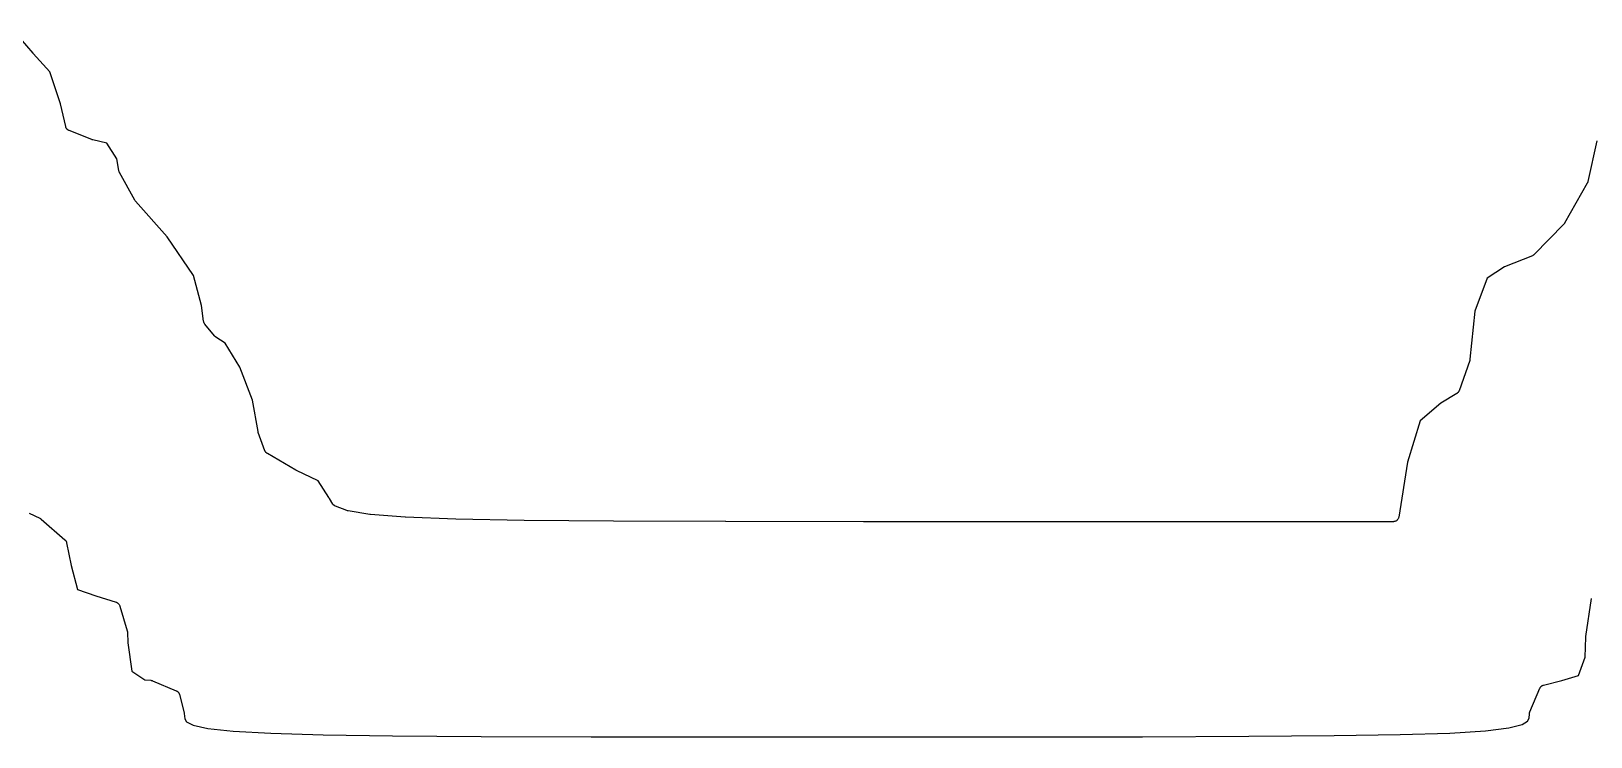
# Model space of a CAD drawing. Extents: x 87.5 to 141.1, y -115.5 to -63.3.
# Drawn here: x 92.171 to 93.573, y -71.153 to -70.519 of the extents above; entities that cross this region are included whole.
import ezdxf

# ---------------------------------------------------------------- set-up
doc = ezdxf.new("R2010")
doc.units = 0
doc.header["$MEASUREMENT"] = 0
doc.layers.add('BLACK', color=7, linetype='CONTINUOUS')

msp = doc.modelspace()

# ---------------------------------------------------------------- linework, layer by layer
at = {"layer": 'BLACK', "linetype": 'CONTINUOUS'}
for p, q in [((92.1728, -70.539), (92.1558, -70.5192)), ((92.1728, -70.5391), (92.1728, -70.539)), ((92.1729, -70.5391), (92.1728, -70.5391)), ((92.1728, -70.5391), (92.1728, -70.5391)), ((92.1878, -70.5558), (92.1729, -70.5391)), ((92.1972, -70.5844), (92.1878, -70.5558)), ((92.202, -70.6049), (92.1972, -70.5844)), ((92.2021, -70.6053), (92.202, -70.6049)), ((92.2022, -70.6057), (92.2021, -70.6053)), ((92.2023, -70.6058), (92.2022, -70.6057)), ((92.2023, -70.6059), (92.2023, -70.6058)), ((92.2025, -70.6062), (92.2023, -70.6059)), ((92.2027, -70.6066), (92.2025, -70.6062)), ((92.2028, -70.6067), (92.2027, -70.6066)), ((92.2027, -70.6066), (92.2027, -70.6066)), ((92.2031, -70.607), (92.2028, -70.6067)), ((92.2033, -70.6073), (92.2031, -70.607)), ((92.2034, -70.6074), (92.2033, -70.6073)), ((92.2038, -70.6077), (92.2034, -70.6074)), ((92.2034, -70.6074), (92.2034, -70.6074)), ((92.2041, -70.608), (92.2038, -70.6077)), ((92.2042, -70.608), (92.2041, -70.608)), ((92.2041, -70.608), (92.2041, -70.608)), ((92.2046, -70.6082), (92.2042, -70.608)), ((92.2049, -70.6084), (92.2046, -70.6082)), ((92.205, -70.6084), (92.2049, -70.6084)), ((92.2255, -70.6166), (92.205, -70.6084)), ((92.2259, -70.6167), (92.2255, -70.6166)), ((92.2262, -70.6169), (92.2259, -70.6167)), ((92.2263, -70.6169), (92.2262, -70.6169)), ((92.2391, -70.6199), (92.2263, -70.6169)), ((92.248, -70.6338), (92.2391, -70.6199)), ((93.5785, -70.6176), (93.5704, -70.6543)), ((92.2498, -70.6444), (92.248, -70.6338)), ((92.2499, -70.6447), (92.2498, -70.6444)), ((92.25, -70.6451), (92.2499, -70.6447)), ((92.25, -70.6452), (92.25, -70.6451)), ((92.2501, -70.6454), (92.25, -70.6452)), ((92.2502, -70.6457), (92.2501, -70.6454)), ((92.2504, -70.646), (92.2502, -70.6457)), ((92.2643, -70.6711), (92.2504, -70.646)), ((92.2504, -70.646), (92.2504, -70.646)), ((93.5699, -70.6557), (93.5495, -70.6917)), ((93.5701, -70.6553), (93.5699, -70.6555)), ((93.5699, -70.6555), (93.5699, -70.6557)), ((93.5703, -70.6548), (93.5701, -70.6551)), ((93.5701, -70.6551), (93.5701, -70.6553)), ((93.5704, -70.6544), (93.5703, -70.6546)), ((93.5703, -70.6546), (93.5703, -70.6548)), ((93.5704, -70.6543), (93.5704, -70.6544)), ((92.2646, -70.6715), (92.2643, -70.6711)), ((92.2643, -70.6711), (92.2643, -70.6711)), ((92.2643, -70.6711), (92.2643, -70.6711)), ((92.2649, -70.6719), (92.2646, -70.6715)), ((92.2649, -70.672), (92.2649, -70.6719)), ((92.2649, -70.6719), (92.2649, -70.6719)), ((92.2649, -70.6719), (92.2649, -70.6719)), ((92.2933, -70.7038), (92.2649, -70.672)), ((92.3169, -70.7386), (92.2933, -70.7038)), ((93.5488, -70.6927), (93.5222, -70.7198)), ((93.5489, -70.6925), (93.5488, -70.6926)), ((93.5488, -70.6926), (93.5488, -70.6927)), ((93.5492, -70.6923), (93.5489, -70.6925)), ((93.5494, -70.692), (93.5492, -70.6923)), ((93.5495, -70.6918), (93.5494, -70.6919)), ((93.5494, -70.6919), (93.5494, -70.692)), ((93.5495, -70.6917), (93.5495, -70.6918)), ((93.4955, -70.7308), (93.4799, -70.7412)), ((93.5205, -70.7209), (93.4955, -70.7308)), ((93.5206, -70.7209), (93.5205, -70.7209)), ((93.5205, -70.7209), (93.5205, -70.7209)), ((93.521, -70.7207), (93.5206, -70.7209)), ((93.5213, -70.7205), (93.521, -70.7207)), ((93.5214, -70.7205), (93.5213, -70.7205)), ((93.5218, -70.7202), (93.5214, -70.7205)), ((93.5214, -70.7205), (93.5214, -70.7205)), ((93.5221, -70.7199), (93.5218, -70.7202)), ((93.5222, -70.7198), (93.5221, -70.7199)), ((93.5221, -70.7199), (93.5221, -70.7199)), ((93.5222, -70.7198), (93.5222, -70.7198)), ((92.3241, -70.7655), (92.3169, -70.7386)), ((93.4799, -70.7412), (93.4688, -70.7706)), ((92.326, -70.7798), (92.3241, -70.7655)), ((93.4688, -70.7706), (93.4644, -70.8137)), ((92.3261, -70.7802), (92.326, -70.7798)), ((92.3262, -70.7805), (92.3261, -70.7802)), ((92.3262, -70.7807), (92.3262, -70.7805)), ((92.3262, -70.7808), (92.3262, -70.7807)), ((92.3264, -70.7811), (92.3262, -70.7808)), ((92.3265, -70.7814), (92.3264, -70.7811)), ((92.3266, -70.7815), (92.3265, -70.7814)), ((92.3267, -70.7817), (92.3266, -70.7815)), ((92.3269, -70.7819), (92.3267, -70.7817)), ((92.3271, -70.7823), (92.3269, -70.7819)), ((92.3358, -70.793), (92.3271, -70.7823)), ((92.3271, -70.7823), (92.3271, -70.7823)), ((92.336, -70.7931), (92.3358, -70.793)), ((92.3361, -70.7933), (92.336, -70.7931)), ((92.3363, -70.7935), (92.3361, -70.7933)), ((92.3365, -70.7937), (92.3363, -70.7935)), ((92.3367, -70.7938), (92.3365, -70.7937)), ((92.3369, -70.7939), (92.3367, -70.7938)), ((92.3369, -70.794), (92.3369, -70.7939)), ((92.3453, -70.7995), (92.3369, -70.794)), ((92.3586, -70.821), (92.3453, -70.7995)), ((93.4642, -70.8149), (93.4546, -70.8422)), ((93.4643, -70.8143), (93.4642, -70.8147)), ((93.4642, -70.8147), (93.4642, -70.8148)), ((93.4642, -70.8148), (93.4642, -70.8149)), ((93.4644, -70.8139), (93.4643, -70.8143)), ((93.4644, -70.8137), (93.4644, -70.8138)), ((93.4644, -70.8138), (93.4644, -70.8139)), ((93.4644, -70.8139), (93.4644, -70.8139)), ((92.37, -70.8507), (92.3586, -70.821)), ((93.4525, -70.8448), (93.4383, -70.8533)), ((93.4527, -70.8447), (93.4525, -70.8448)), ((93.4529, -70.8446), (93.4527, -70.8447)), ((93.453, -70.8444), (93.4529, -70.8446)), ((93.4532, -70.8442), (93.453, -70.8444)), ((93.4534, -70.8441), (93.4532, -70.8442)), ((93.4536, -70.8439), (93.4534, -70.8441)), ((93.4537, -70.8437), (93.4536, -70.8439)), ((93.4539, -70.8435), (93.4537, -70.8437)), ((93.454, -70.8433), (93.4539, -70.8435)), ((93.4542, -70.8431), (93.454, -70.8433)), ((93.4543, -70.8429), (93.4542, -70.8431)), ((93.4544, -70.8427), (93.4543, -70.8429)), ((93.4545, -70.8425), (93.4544, -70.8427)), ((93.4546, -70.8422), (93.4545, -70.8425)), ((93.4546, -70.8422), (93.4546, -70.8422)), ((92.3749, -70.8788), (92.37, -70.8507)), ((93.4383, -70.8533), (93.4196, -70.8692)), ((93.4196, -70.8692), (93.4083, -70.9063)), ((92.375, -70.8792), (92.3749, -70.8788)), ((92.3751, -70.8796), (92.375, -70.8792)), ((92.3751, -70.8797), (92.3751, -70.8796)), ((92.3751, -70.8796), (92.3751, -70.8796)), ((92.3811, -70.8961), (92.3751, -70.8797)), ((92.3751, -70.8797), (92.3751, -70.8797)), ((92.3751, -70.8797), (92.3751, -70.8797)), ((92.3812, -70.8963), (92.3811, -70.8961)), ((92.3813, -70.8965), (92.3812, -70.8963)), ((92.3814, -70.8967), (92.3813, -70.8965)), ((92.3815, -70.897), (92.3814, -70.8967)), ((92.3817, -70.8972), (92.3815, -70.897)), ((92.3818, -70.8974), (92.3817, -70.8972)), ((92.382, -70.8976), (92.3818, -70.8974)), ((92.3821, -70.8978), (92.382, -70.8976)), ((92.3823, -70.8979), (92.3821, -70.8978)), ((92.3825, -70.8981), (92.3823, -70.8979)), ((92.3827, -70.8982), (92.3825, -70.8981)), ((92.3829, -70.8984), (92.3827, -70.8982)), ((92.3831, -70.8985), (92.3829, -70.8984)), ((92.3833, -70.8987), (92.3831, -70.8985)), ((92.409, -70.9136), (92.3833, -70.8987)), ((92.3833, -70.8987), (92.3833, -70.8987)), ((92.4092, -70.9137), (92.409, -70.9136)), ((92.4093, -70.9138), (92.4092, -70.9137)), ((92.4094, -70.9138), (92.4093, -70.9138)), ((92.429, -70.9232), (92.4094, -70.9138)), ((93.4083, -70.9063), (93.4004, -70.9557)), ((92.4386, -70.938), (92.429, -70.9232)), ((92.4386, -70.9382), (92.4386, -70.938)), ((92.4387, -70.9383), (92.4386, -70.9382)), ((92.4387, -70.9385), (92.4387, -70.9383)), ((92.4389, -70.9388), (92.4387, -70.9385)), ((92.4391, -70.9391), (92.4389, -70.9388)), ((92.4422, -70.944), (92.4391, -70.9391)), ((92.4391, -70.9391), (92.4391, -70.9391)), ((92.1692, -70.9522), (92.1787, -70.9567)), ((92.1787, -70.9567), (92.1788, -70.9568)), ((92.1788, -70.9568), (92.1789, -70.9568)), ((92.1789, -70.9568), (92.1791, -70.9569)), ((92.1791, -70.9569), (92.1794, -70.9571)), ((92.1794, -70.9571), (92.1796, -70.9573)), ((92.1796, -70.9573), (92.1798, -70.9574)), ((92.1798, -70.9574), (92.1799, -70.9575)), ((92.1799, -70.9575), (92.2012, -70.9761)), ((92.4423, -70.944), (92.4422, -70.944)), ((92.4423, -70.9441), (92.4423, -70.944)), ((92.4426, -70.9444), (92.4423, -70.9441)), ((92.4428, -70.9447), (92.4426, -70.9444)), ((92.4429, -70.9448), (92.4428, -70.9447)), ((92.4429, -70.9449), (92.4429, -70.9448)), ((92.4433, -70.9451), (92.4429, -70.9449)), ((92.4436, -70.9454), (92.4433, -70.9451)), ((92.4437, -70.9455), (92.4436, -70.9454)), ((92.4436, -70.9454), (92.4436, -70.9454)), ((92.4441, -70.9457), (92.4437, -70.9455)), ((92.4444, -70.9459), (92.4441, -70.9457)), ((92.4445, -70.9459), (92.4444, -70.9459)), ((92.4446, -70.9459), (92.4445, -70.9459)), ((92.4548, -70.9499), (92.4446, -70.9459)), ((92.4446, -70.9459), (92.4446, -70.9459)), ((92.4553, -70.95), (92.4548, -70.9499)), ((92.4548, -70.9499), (92.4548, -70.9499)), ((92.4558, -70.9501), (92.4553, -70.95)), ((92.4559, -70.9501), (92.4558, -70.9501)), ((92.4558, -70.9501), (92.4558, -70.9501)), ((92.4755, -70.9533), (92.4559, -70.9501)), ((92.4756, -70.9533), (92.4755, -70.9533)), ((92.4758, -70.9533), (92.4756, -70.9533)), ((92.4759, -70.9533), (92.4758, -70.9533)), ((92.5072, -70.9557), (92.4759, -70.9533)), ((92.5073, -70.9557), (92.5072, -70.9557)), ((92.5072, -70.9557), (92.5072, -70.9557)), ((92.5074, -70.9557), (92.5073, -70.9557)), ((92.5527, -70.9575), (92.5074, -70.9557)), ((92.5528, -70.9575), (92.5527, -70.9575)), ((92.5527, -70.9575), (92.5527, -70.9575)), ((92.5527, -70.9575), (92.5527, -70.9575)), ((92.6143, -70.9587), (92.5528, -70.9575)), ((93.3996, -70.9577), (93.3994, -70.958)), ((93.3997, -70.9576), (93.3996, -70.9577)), ((93.3999, -70.9572), (93.3997, -70.9576)), ((93.3997, -70.9576), (93.3997, -70.9576)), ((93.4001, -70.9568), (93.3999, -70.9572)), ((93.4002, -70.9567), (93.4001, -70.9568)), ((93.4001, -70.9568), (93.4001, -70.9568)), ((93.4003, -70.9563), (93.4002, -70.9567)), ((93.4004, -70.9559), (93.4003, -70.9563)), ((93.4004, -70.9557), (93.4004, -70.9558)), ((93.4004, -70.9558), (93.4004, -70.9558)), ((93.4004, -70.9558), (93.4004, -70.9559)), ((92.6944, -70.9594), (92.6143, -70.9587)), ((92.6143, -70.9587), (92.6143, -70.9587)), ((92.6143, -70.9587), (92.6143, -70.9587)), ((92.6945, -70.9594), (92.6944, -70.9594)), ((92.7953, -70.9598), (92.6945, -70.9594)), ((92.7954, -70.9598), (92.7953, -70.9598)), ((92.9193, -70.9599), (92.7954, -70.9598)), ((93.3955, -70.9599), (92.9193, -70.9599)), ((93.3956, -70.9599), (93.3955, -70.9599)), ((93.396, -70.9598), (93.3956, -70.9599)), ((93.3956, -70.9599), (93.3956, -70.9599)), ((93.3965, -70.9598), (93.396, -70.9598)), ((93.3966, -70.9598), (93.3965, -70.9598)), ((93.3965, -70.9598), (93.3965, -70.9598)), ((93.397, -70.9596), (93.3966, -70.9598)), ((93.3974, -70.9595), (93.397, -70.9596)), ((93.3975, -70.9595), (93.3974, -70.9595)), ((93.3979, -70.9593), (93.3975, -70.9595)), ((93.3975, -70.9595), (93.3975, -70.9595)), ((93.3983, -70.9591), (93.3979, -70.9593)), ((93.3984, -70.959), (93.3983, -70.959)), ((93.3983, -70.959), (93.3983, -70.9591)), ((93.3987, -70.9587), (93.3984, -70.959)), ((93.399, -70.9584), (93.3987, -70.9587)), ((93.3991, -70.9584), (93.399, -70.9584)), ((93.3994, -70.958), (93.3991, -70.9583)), ((93.3991, -70.9583), (93.3991, -70.9584)), ((92.2012, -70.9761), (92.2013, -70.9762)), ((92.2013, -70.9762), (92.2014, -70.9763)), ((92.2014, -70.9763), (92.2015, -70.9764)), ((92.2015, -70.9764), (92.2017, -70.9766)), ((92.2017, -70.9766), (92.2019, -70.9769)), ((92.2019, -70.9769), (92.202, -70.977)), ((92.202, -70.977), (92.2021, -70.9771)), ((92.2021, -70.9771), (92.2023, -70.9774)), ((92.2023, -70.9774), (92.2025, -70.9777)), ((92.2025, -70.9777), (92.2025, -70.9779)), ((92.2025, -70.9779), (92.2026, -70.978)), ((92.2026, -70.978), (92.2027, -70.9783)), ((92.2027, -70.9783), (92.2028, -70.9787)), ((92.2028, -70.9787), (92.2028, -70.9788)), ((92.2028, -70.9788), (92.2028, -70.9789)), ((92.2028, -70.9789), (92.2069, -70.9991)), ((92.2069, -70.9991), (92.2125, -71.0208)), ((92.2125, -71.0208), (92.229, -71.0264)), ((92.229, -71.0264), (92.2475, -71.0323)), ((92.2475, -71.0323), (92.2475, -71.0323)), ((92.2475, -71.0323), (92.2475, -71.0323)), ((92.2475, -71.0323), (92.2475, -71.0323)), ((92.2475, -71.0323), (92.2476, -71.0323)), ((92.2476, -71.0323), (92.248, -71.0325)), ((92.248, -71.0325), (92.2484, -71.0327)), ((92.2484, -71.0327), (92.2484, -71.0327)), ((92.2484, -71.0327), (92.2485, -71.0327)), ((92.2485, -71.0327), (92.2488, -71.033)), ((92.2488, -71.033), (92.2492, -71.0333)), ((92.2492, -71.0333), (92.2492, -71.0333)), ((92.2492, -71.0333), (92.2493, -71.0333)), ((92.2493, -71.0333), (92.2496, -71.0336)), ((92.2496, -71.0336), (92.2499, -71.034)), ((92.2499, -71.034), (92.2499, -71.034)), ((92.2499, -71.034), (92.2499, -71.034)), ((92.2499, -71.034), (92.2502, -71.0344)), ((92.2502, -71.0344), (92.2504, -71.0348)), ((92.2504, -71.0348), (92.2504, -71.0348)), ((92.2504, -71.0348), (92.2505, -71.0349)), ((92.2505, -71.0349), (92.2506, -71.0353)), ((92.2506, -71.0353), (92.2508, -71.0357)), ((92.2508, -71.0357), (92.2573, -71.058)), ((93.5687, -71.063), (93.5736, -71.0288)), ((92.2573, -71.058), (92.2574, -71.058)), ((92.2574, -71.058), (92.2574, -71.0581)), ((92.2574, -71.0581), (92.2574, -71.0583)), ((92.2574, -71.0583), (92.2575, -71.0586)), ((92.2575, -71.0586), (92.2575, -71.059)), ((92.2575, -71.059), (92.2575, -71.0591)), ((92.2575, -71.0591), (92.2575, -71.0592)), ((92.2575, -71.0592), (92.2578, -71.0688)), ((92.2578, -71.0688), (92.2614, -71.0942)), ((93.5679, -71.0815), (93.5686, -71.0635)), ((93.5686, -71.0632), (93.5687, -71.063)), ((93.5686, -71.0634), (93.5686, -71.0632)), ((93.5686, -71.0635), (93.5686, -71.0634)), ((93.562, -71.0981), (93.5679, -71.0815)), ((92.2614, -71.0942), (92.2733, -71.102)), ((92.2733, -71.102), (92.2785, -71.1023)), ((92.2785, -71.1023), (92.2786, -71.1023)), ((92.2786, -71.1023), (92.2789, -71.1024)), ((92.2789, -71.1024), (92.2792, -71.1024)), ((92.2792, -71.1024), (92.2794, -71.1025)), ((92.2794, -71.1025), (92.2795, -71.1025)), ((92.2795, -71.1025), (92.2798, -71.1026)), ((92.2798, -71.1026), (92.2801, -71.1027)), ((92.2801, -71.1027), (92.3014, -71.1117)), ((92.3014, -71.1117), (92.3014, -71.1117)), ((92.3014, -71.1117), (92.3017, -71.1119)), ((92.3017, -71.1119), (92.302, -71.112)), ((93.5182, -71.1308), (93.5272, -71.1095)), ((93.5272, -71.1095), (93.5274, -71.1092)), ((93.5272, -71.1095), (93.5272, -71.1095)), ((93.5274, -71.1092), (93.5275, -71.1089)), ((93.5275, -71.1089), (93.5276, -71.1088)), ((93.5276, -71.1088), (93.5277, -71.1086)), ((93.5277, -71.1086), (93.5279, -71.1084)), ((93.5279, -71.1084), (93.5281, -71.1081)), ((93.5281, -71.1081), (93.5282, -71.108)), ((93.5282, -71.108), (93.5283, -71.1079)), ((93.5283, -71.1079), (93.5286, -71.1077)), ((93.5286, -71.1077), (93.5288, -71.1075)), ((93.5288, -71.1075), (93.5289, -71.1074)), ((93.5289, -71.1074), (93.5291, -71.1073)), ((93.5291, -71.1073), (93.5294, -71.1071)), ((93.5294, -71.1071), (93.5296, -71.107)), ((93.5296, -71.107), (93.5298, -71.1069)), ((93.5298, -71.1069), (93.5299, -71.1068)), ((93.5299, -71.1068), (93.5302, -71.1067)), ((93.5302, -71.1067), (93.5305, -71.1066)), ((93.5305, -71.1066), (93.5469, -71.1025)), ((93.5469, -71.1025), (93.562, -71.0981)), ((92.302, -71.112), (92.3021, -71.1121)), ((92.3021, -71.1121), (92.3023, -71.1122)), ((92.3023, -71.1122), (92.3025, -71.1124)), ((92.3025, -71.1124), (92.3028, -71.1126)), ((92.3028, -71.1126), (92.3029, -71.1127)), ((92.3029, -71.1127), (92.303, -71.1128)), ((92.303, -71.1128), (92.3032, -71.1131)), ((92.3032, -71.1131), (92.3034, -71.1133)), ((92.3034, -71.1133), (92.3035, -71.1134)), ((92.3035, -71.1134), (92.3036, -71.1136)), ((92.3036, -71.1136), (92.3038, -71.1139)), ((92.3038, -71.1139), (92.3039, -71.1141)), ((92.3039, -71.1141), (92.304, -71.1143)), ((92.304, -71.1143), (92.3041, -71.1144)), ((92.3041, -71.1144), (92.3042, -71.1147)), ((92.3042, -71.1147), (92.3043, -71.115)), ((92.3043, -71.115), (92.3084, -71.1315)), ((92.3084, -71.1315), (92.3085, -71.1315)), ((92.3085, -71.1315), (92.3085, -71.1319)), ((92.3085, -71.1319), (92.3086, -71.1322)), ((92.3086, -71.1322), (92.309, -71.1369)), ((92.309, -71.1369), (92.3107, -71.1396)), ((92.3107, -71.1396), (92.3165, -71.1427)), ((93.5114, -71.1421), (93.5162, -71.1392)), ((93.5162, -71.1392), (93.5175, -71.1363)), ((93.5175, -71.1363), (93.5178, -71.1324)), ((93.5178, -71.1323), (93.5179, -71.132)), ((93.5178, -71.1324), (93.5178, -71.1323)), ((93.5179, -71.1317), (93.518, -71.1315)), ((93.5179, -71.132), (93.5179, -71.1317)), ((93.518, -71.1313), (93.5181, -71.131)), ((93.518, -71.1315), (93.518, -71.1313)), ((93.5181, -71.131), (93.5182, -71.1308)), ((92.3165, -71.1427), (92.3299, -71.1456)), ((92.3299, -71.1456), (92.3526, -71.1481)), ((92.3526, -71.1481), (92.3865, -71.1499)), ((92.3865, -71.1499), (92.4336, -71.1513)), ((92.4336, -71.1513), (92.4336, -71.1513)), ((92.4336, -71.1513), (92.4958, -71.1522)), ((92.4958, -71.1522), (92.4958, -71.1522)), ((92.4958, -71.1522), (92.5754, -71.1527)), ((92.5754, -71.1527), (92.5754, -71.1527)), ((92.5754, -71.1527), (92.6744, -71.153)), ((92.6744, -71.153), (92.6745, -71.153)), ((92.6745, -71.153), (92.795, -71.1531)), ((92.795, -71.1531), (92.795, -71.1531)), ((92.795, -71.1531), (92.9132, -71.1531)), ((92.9132, -71.1531), (93.0533, -71.1531)), ((93.0533, -71.1531), (93.17, -71.153)), ((93.17, -71.153), (93.2656, -71.1526)), ((93.2656, -71.1526), (93.3422, -71.152)), ((93.2656, -71.1526), (93.2656, -71.1526)), ((93.3422, -71.152), (93.4017, -71.1511)), ((93.3422, -71.152), (93.3422, -71.152)), ((93.4017, -71.1511), (93.4464, -71.1497)), ((93.4464, -71.1497), (93.4783, -71.1477)), ((93.4783, -71.1477), (93.4994, -71.1452)), ((93.4994, -71.1452), (93.5114, -71.1421))]:
    msp.add_line(p, q, dxfattribs=at)

doc.saveas('drawing.dxf')
